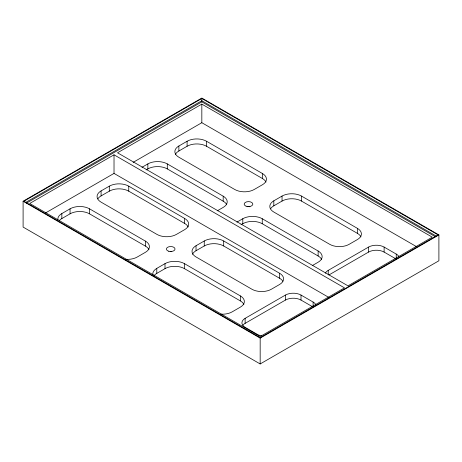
<?xml version="1.0" encoding="UTF-8"?>
<svg xmlns="http://www.w3.org/2000/svg" width="462" height="462" viewBox="0 0 462 462"><rect width="100%" height="100%" fill="white"/><g stroke="black" fill="none" stroke-linecap="round" stroke-linejoin="round"><path stroke-width="0.69" d="M23.1 201.236L201.83 98.048L438.9 234.921L438.9 260.764L260.17 363.952L23.1 227.079L23.1 201.236L260.17 338.109L438.9 234.921M201.83 98.498L23.88 201.236L260.17 337.658L438.12 234.921L201.83 98.498L201.83 101.865L435.551 236.81M25.82 202.362L201.83 100.745L436.18 236.047M26.45 203.124L201.83 101.865M114.022 154.81L29.712 203.482L260.17 336.538L344.479 287.866L114.022 154.81L114.022 173.406L328.863 297.447M201.83 104.112L117.521 152.789L347.978 285.845L432.288 237.168L201.83 104.112L201.83 122.707L416.672 246.748M45.322 213.063L114.022 173.406M133.131 162.37L201.83 122.707M57.894 220.074A13.75 7.941 0 0 1 61.839 213.571L70.057 208.824A13.75 7.941 0 0 1 89.507 208.824L145.391 241.095A13.75 7.941 0 0 1 145.391 252.321L137.174 257.063A13.75 7.941 0 0 1 125.907 259.338M101.08 190.916L109.298 186.169A13.75 7.941 0 0 1 128.748 186.169L184.633 218.434A13.75 7.941 0 0 1 184.633 229.666L176.415 234.407A13.75 7.941 0 0 1 156.97 234.407L101.08 202.142A13.75 7.941 0 0 1 101.08 190.916L101.08 195.911A13.75 7.941 0 0 0 97.823 198.903M141.978 167.302L147.852 163.912A13.75 7.941 0 0 1 167.296 163.912L223.186 196.177A13.75 7.941 0 0 1 223.186 207.409L217.313 210.799M178.875 146.004L187.093 141.256A13.75 7.941 0 0 1 206.543 141.256L262.428 173.521A13.75 7.941 0 0 1 262.428 184.748L254.21 189.495A13.75 7.941 0 0 1 234.76 189.495L178.875 157.23A13.75 7.941 0 0 1 178.875 146.004L178.875 150.999A13.75 7.941 0 0 0 175.317 154.562M59.402 220.472A13.75 7.941 0 0 1 61.839 218.572L70.057 213.825A13.75 7.941 0 0 1 89.507 213.825L145.391 246.09A13.75 7.941 0 0 1 148.949 249.647M101.08 195.911L109.298 191.17A13.75 7.941 0 0 1 128.748 191.17L184.633 223.435A13.75 7.941 0 0 1 188.196 226.992M146.09 169.929L147.852 168.913A13.75 7.941 0 0 1 167.296 168.913L223.186 201.178A13.75 7.941 0 0 1 226.744 204.735M178.875 150.999L187.093 146.258A13.75 7.941 0 0 1 206.543 146.258L262.428 178.523A13.75 7.941 0 0 1 265.985 182.08M152.847 274.89A13.75 7.941 0 0 1 156.785 268.387L165.009 263.646A13.75 7.941 0 0 1 184.453 263.646L240.338 295.911A13.75 7.941 0 0 1 240.338 307.138L232.12 311.885A13.75 7.941 0 0 1 220.859 314.16M196.032 245.732L204.25 240.991A13.75 7.941 0 0 1 223.695 240.991L279.585 273.256A13.75 7.941 0 0 1 279.585 284.482L271.367 289.229A13.75 7.941 0 0 1 251.917 289.229L196.032 256.959A13.75 7.941 0 0 1 196.032 245.732L196.032 250.733A13.75 7.941 0 0 0 192.469 254.291M236.925 222.124L242.798 218.734A13.75 7.941 0 0 1 262.249 218.734L318.133 250.999A13.75 7.941 0 0 1 318.133 262.225L312.26 265.615M273.822 200.82L282.039 196.073A13.75 7.941 0 0 1 301.49 196.073L357.374 228.338A13.75 7.941 0 0 1 357.374 239.57L349.156 244.311A13.75 7.941 0 0 1 329.706 244.311L273.822 212.046A13.75 7.941 0 0 1 273.822 200.82L273.822 205.821A13.75 7.941 0 0 0 270.565 208.812M153.91 275.826A13.75 7.941 0 0 1 156.785 273.388L165.009 268.641A13.75 7.941 0 0 1 184.453 268.641L240.338 300.906A13.75 7.941 0 0 1 243.901 304.47M196.032 250.733L204.25 245.986A13.75 7.941 0 0 1 223.695 245.986L279.585 278.251A13.75 7.941 0 0 1 282.842 281.243M241.037 224.746L242.798 223.729A13.75 7.941 0 0 1 262.249 223.729L318.133 255.994A13.75 7.941 0 0 1 321.691 259.557M273.822 205.821L282.039 201.074A13.75 7.941 0 0 1 301.49 201.074L357.374 233.339A13.75 7.941 0 0 1 360.938 236.896M261.382 335.822A11.001 6.353 0 0 1 257.236 334.321L245.126 327.327A11.001 6.353 0 0 1 245.126 318.347L285.452 295.062A11.001 6.353 0 0 1 301.01 295.062L313.121 302.056A11.001 6.353 0 0 1 315.968 304.903M325.392 273.209A11.001 6.353 0 0 1 328.239 270.362L368.566 247.078A11.001 6.353 0 0 1 384.124 247.078L396.234 254.065A11.001 6.353 0 0 1 398.839 256.462M242.821 325.294A11.001 6.353 0 0 1 245.126 323.342L285.452 300.063A11.001 6.353 0 0 1 301.01 300.063L312.514 306.704M328.863 275L368.566 252.079A11.001 6.353 0 0 1 384.124 252.079L395.628 258.72M396.234 254.065L396.234 258.35M384.124 247.078L384.124 252.079M368.566 247.078L368.566 252.079M357.374 228.338L357.374 233.339M328.239 270.362L328.239 274.647M318.133 250.999L318.133 255.994M313.121 302.056L313.121 306.335M301.49 196.073L301.49 201.074M301.01 295.062L301.01 300.063M285.452 295.062L285.452 300.063M282.039 196.073L282.039 201.074M279.585 273.256L279.585 278.251M262.428 173.521L262.428 178.523M262.249 218.734L262.249 223.729M260.17 338.109L260.17 363.952M245.126 318.347L245.126 323.342M242.798 218.734L242.798 223.729M240.338 295.911L240.338 300.906M223.695 240.991L223.695 245.986M223.186 196.177L223.186 201.178M206.543 141.256L206.543 146.258M204.25 240.991L204.25 245.986M187.093 141.256L187.093 146.258M184.633 218.434L184.633 223.435M184.453 263.646L184.453 268.641M167.296 163.912L167.296 168.913M165.009 263.646L165.009 268.641M156.785 268.387L156.785 273.388M147.852 163.912L147.852 168.913M145.391 241.095L145.391 246.09M128.748 186.169L128.748 191.17M109.298 186.169L109.298 191.17M89.507 208.824L89.507 213.825M70.057 208.824L70.057 213.825M61.839 213.571L61.839 218.572M247.28 206.716A4.325 2.495 0 0 1 250.011 206.774M170.103 251.553A4.325 2.495 0 0 1 171.333 251.553M246.084 206.185A4.325 2.495 0 0 0 252.818 204.291A4.325 2.495 0 0 0 246.61 201.871A4.325 2.495 0 0 0 246.084 206.185M168.543 251.189A4.325 2.495 0 0 0 175.034 249.03A4.325 2.495 0 0 0 168.555 246.864A4.325 2.495 0 0 0 168.543 251.189"/></g></svg>
